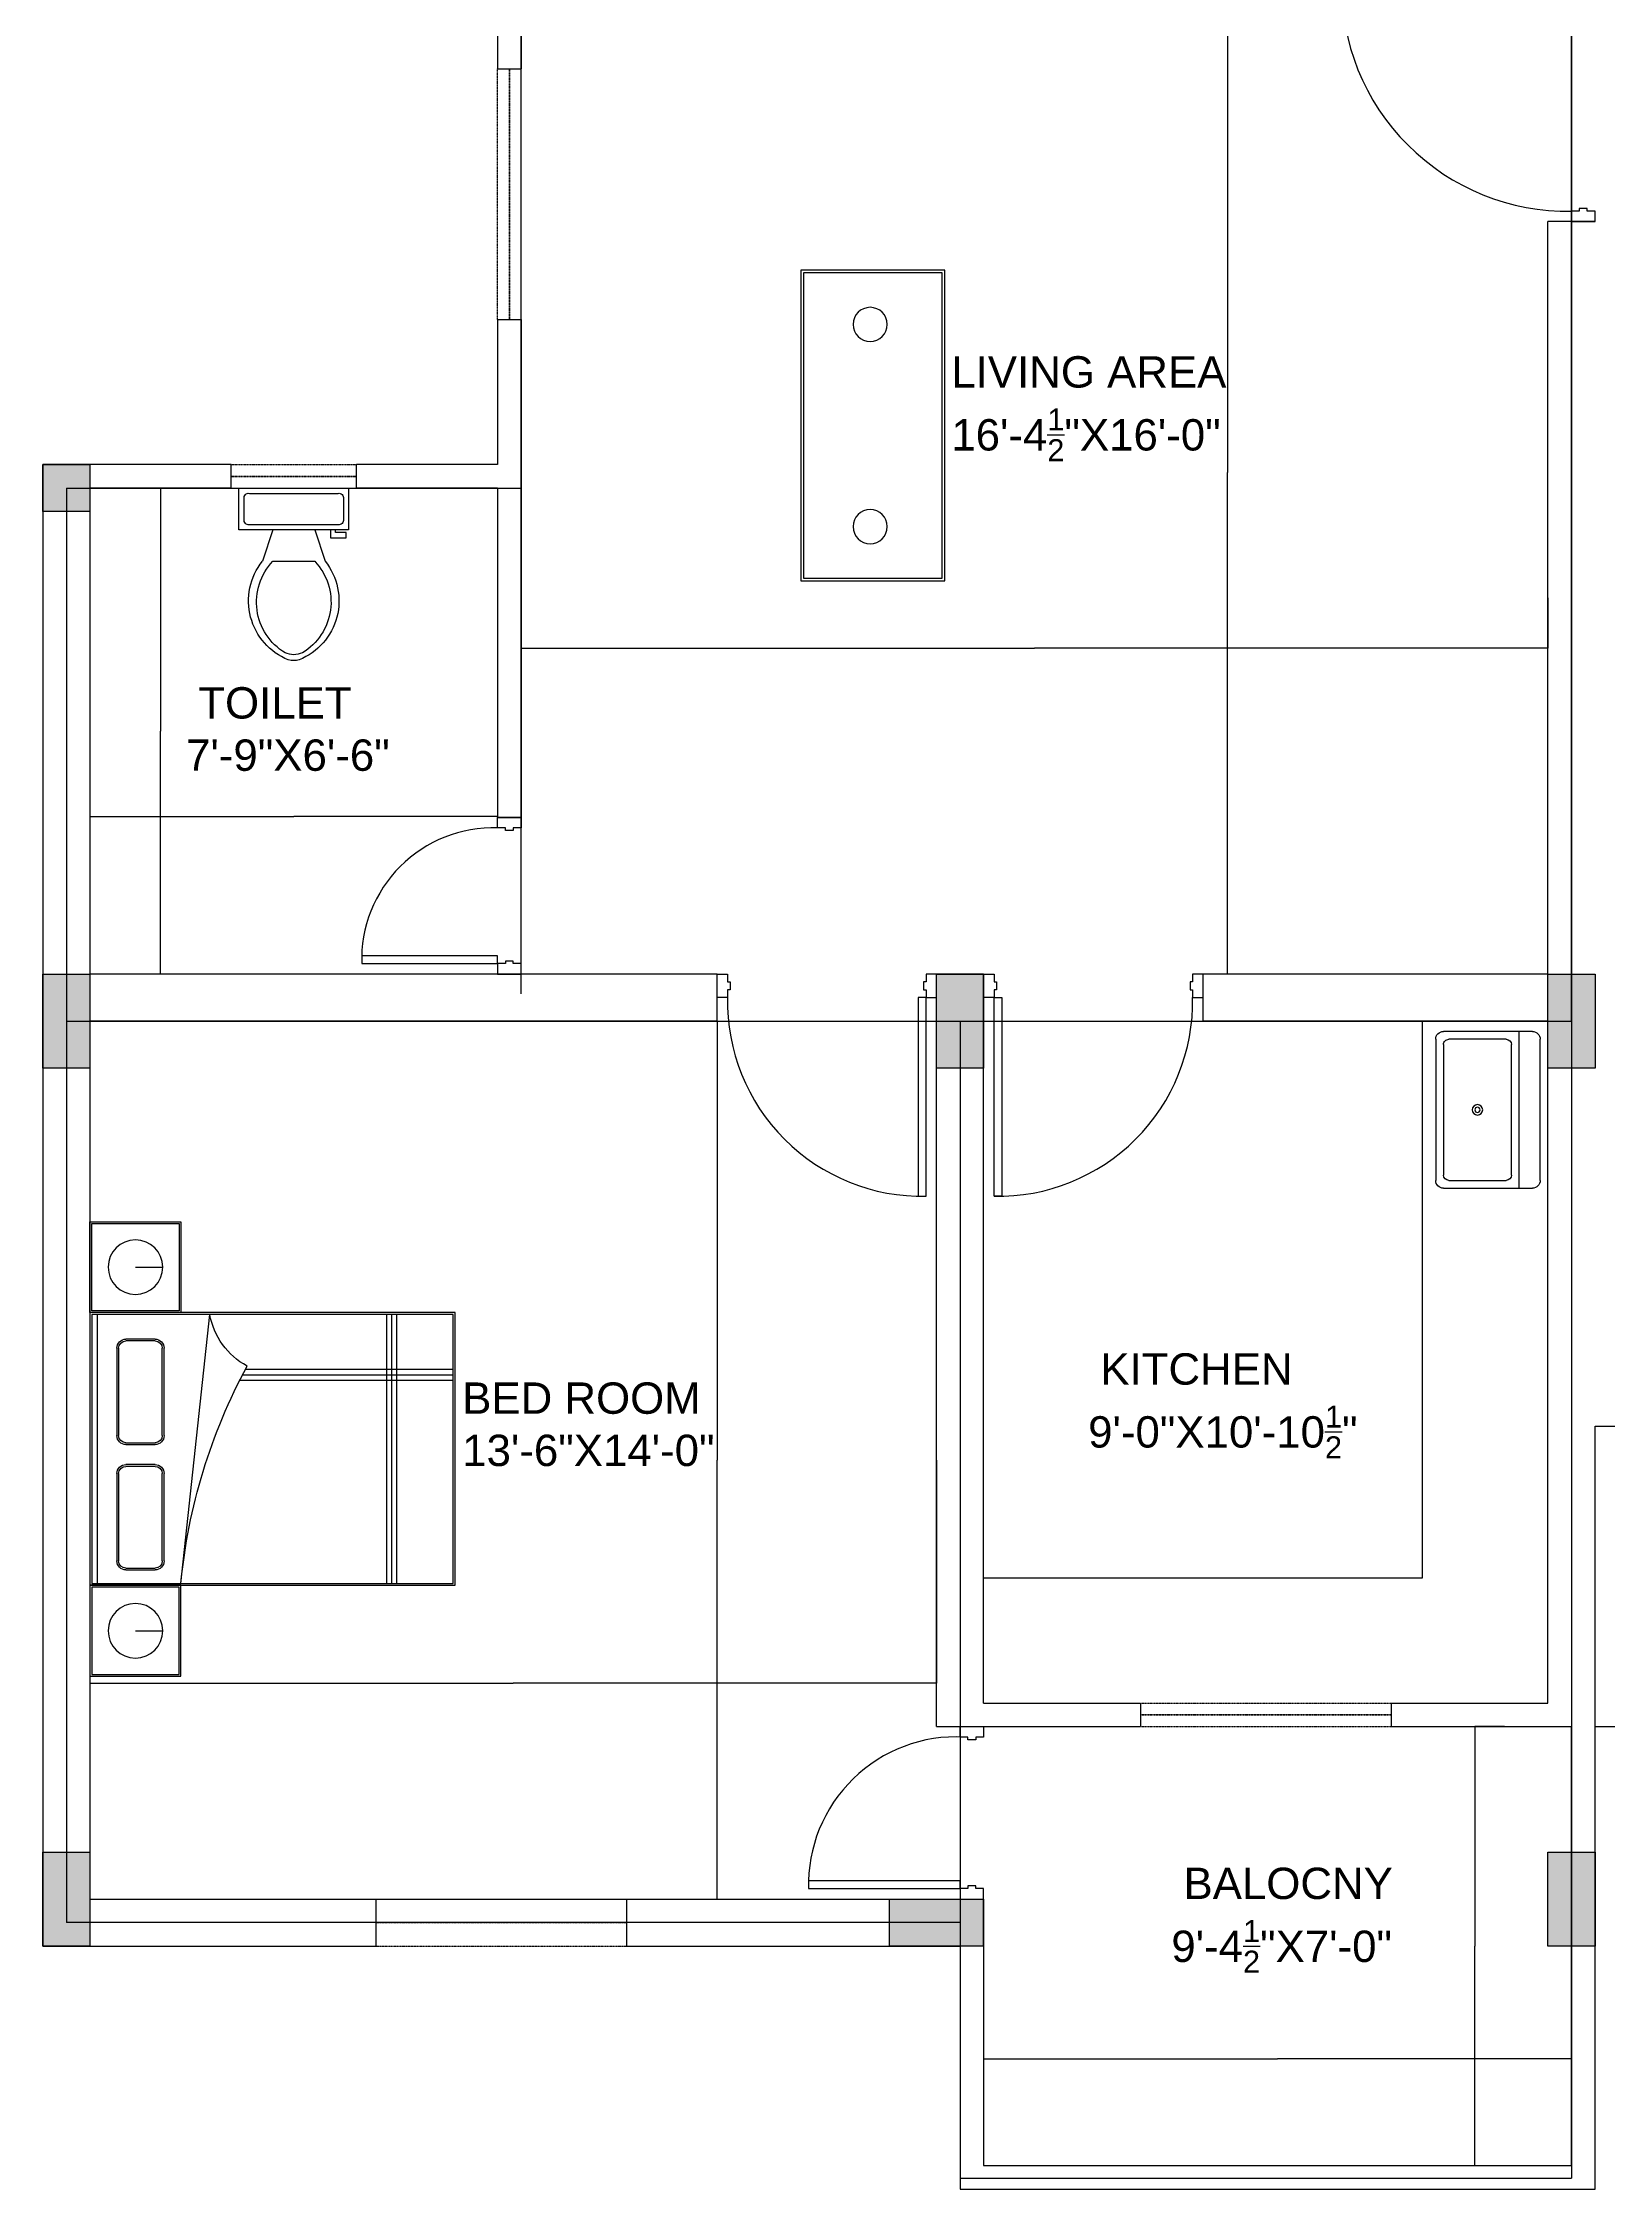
# Model space of a CAD drawing. Header units: metres. Extents: x -2370498 to 1228044, y -644254 to 236701.
# Drawn here: x 324821 to 336131, y 39865 to 55374 of the extents above; entities that cross this region are included whole.
import ezdxf

# ---------------------------------------------------------------- set-up
doc = ezdxf.new("R2010")
doc.units = ezdxf.units.M
doc.header["$MEASUREMENT"] = 0
doc.linetypes.add('HIDDEN2', pattern=[0.1875, 0.125, -0.0625])
for name, color, linetype in [('Beam', 6, 'Continuous'), ('column', 156, 'Continuous'), ('dim', 192, 'Continuous'), ('Door', 3, 'Continuous'), ('funi', 22, 'Continuous'), ('stair', 6, 'Continuous'), ('text', 1, 'Continuous'), ('TOILET SAMBLE', 181, 'Continuous'), ('window', 5, 'HIDDEN2')]:
    doc.layers.add(name, color=color, linetype=linetype)
doc.layers.add('Wall', color=7, linetype='Continuous', lineweight=30)
doc.styles.get("Standard").update_dxf_attribs({"font": 'arial.ttf'})
doc.dimstyles.get("Standard").update_dxf_attribs({"dimtxt": 0.18, "dimasz": 0.18, "dimexe": 0.18, "dimexo": 0.0625, "dimgap": 0.09, "dimtad": 0, "dimtih": 1, "dimtoh": 1, "dimdec": 1, "dimzin": 0, "dimdsep": 46, "dimlunit": 4, "dimtxsty": 'Standard', "dimcen": 0.09, "dimadec": 0, "dimazin": 0, "dimtfac": 1, "dimtdec": 1, "dimtofl": 0, "dimtmove": 0, "dimatfit": 3, "dimfxl": 1, "dimtolj": 1, "dimtzin": 0, "dimarcsym": 0})

# ---------------------------------------------------------------- blocks, each defined once
blk = doc.blocks.new('*D248')
at = {"layer": 'Defpoints', "color": 0, "transparency": 16777216}
for p in [(325160.5269924677, 45132.56148196479), (331278.0354535665, 45132.56148196479), (331278.0354535665, 43519.55970751986)]:
    blk.add_point(p, dxfattribs=at)
at = {"layer": 'dim', "color": 0, "lineweight": -2, "transparency": 16777216}
for p, q in [((325160.5269924677, 45132.49898196479), (325160.5269924677, 43519.37970751986)), ((331278.0354535665, 45132.49898196479), (331278.0354535665, 43519.37970751986)), ((325160.7069924677, 43519.55970751986), (328218.7465026897, 43519.55970751986)), ((331277.8554535665, 43519.55970751986), (328219.8159433445, 43519.55970751986))]:
    blk.add_line(p, q, dxfattribs=at)
at = {"layer": 'dim', "color": 0, "transparency": 16777216}
for points in [[(325160.7069924677, 43519.58970751986), (325160.7069924677, 43519.52970751986), (325160.5269924677, 43519.55970751986)], [(331277.8554535665, 43519.58970751986), (331277.8554535665, 43519.52970751986), (331278.0354535665, 43519.55970751986)]]:
    blk.add_solid(points, dxfattribs=at)
at = {"layer": 'dim', "color": 0, "transparency": 16777216, "insert": (328219.2812230171, 43519.55970751986), "char_height": 0.18, "attachment_point": 5}
blk.add_mtext('\\A1;509\'-9{\\H1x;\\S1/2;}"', dxfattribs=at)
blk = doc.blocks.new('*D249')
at = {"layer": 'Defpoints', "color": 0, "transparency": 16777216}
for p in [(326194.2726351997, 48304.60290623834), (329692.0147414288, 48304.60290623834), (326194.2726351997, 41960.52005769126)]:
    blk.add_point(p, dxfattribs=at)
at = {"layer": 'dim', "color": 0, "lineweight": -2, "transparency": 16777216}
for p, q in [((326194.3351351997, 48304.60290623834), (329692.1947414288, 48304.60290623834)), ((329692.0147414288, 48304.42290623834), (329692.0147414288, 45132.74338510259)), ((329692.0147414288, 41960.70005769126), (329692.0147414288, 45132.37957882701)), ((326194.3351351997, 41960.52005769126), (329692.1947414288, 41960.52005769126))]:
    blk.add_line(p, q, dxfattribs=at)
at = {"layer": 'dim', "color": 0, "transparency": 16777216}
for points in [[(329691.9847414288, 48304.42290623834), (329692.0447414288, 48304.42290623834), (329692.0147414288, 48304.60290623834)], [(329691.9847414288, 41960.70005769126), (329692.0447414288, 41960.70005769126), (329692.0147414288, 41960.52005769126)]]:
    blk.add_solid(points, dxfattribs=at)
at = {"layer": 'dim', "color": 0, "transparency": 16777216, "insert": (329692.0147414287, 45132.56148196469), "char_height": 0.18, "attachment_point": 5}
blk.add_mtext('\\A1;528\'-8"', dxfattribs=at)
blk = doc.blocks.new('*D250')
at = {"layer": 'Defpoints', "color": 0, "transparency": 16777216}
for p in [(335381.3147904365, 43206.67918865588), (335167.2871570222, 40034.63776438234), (335167.2871570198, 40034.63776438234)]:
    blk.add_point(p, dxfattribs=at)
at = {"layer": 'dim', "color": 0, "lineweight": -2, "transparency": 16777216}
for p, q in [((335381.2522904365, 43206.67918865588), (335167.1071570198, 43206.67918865588)), ((335167.2871570198, 43206.49918865588), (335167.2871570198, 41620.8403796569)), ((335167.2871570198, 40034.81776438234), (335167.2871570198, 41620.47657338132)), ((335167.2246570222, 40034.63776438234), (335167.1071570198, 40034.63776438234))]:
    blk.add_line(p, q, dxfattribs=at)
at = {"layer": 'dim', "color": 0, "transparency": 16777216}
for points in [[(335167.2571570197, 43206.49918865588), (335167.3171570198, 43206.49918865588), (335167.2871570198, 43206.67918865588)], [(335167.2571570197, 40034.81776438234), (335167.3171570198, 40034.81776438234), (335167.2871570198, 40034.63776438234)]]:
    blk.add_solid(points, dxfattribs=at)
at = {"layer": 'dim', "color": 0, "transparency": 16777216, "insert": (335167.2871570197, 41620.65847651901), "char_height": 0.18, "attachment_point": 5}
blk.add_mtext('\\A1;264\'-4"', dxfattribs=at)
blk = doc.blocks.new('*D251')
at = {"layer": 'Defpoints', "color": 0, "transparency": 16777216}
for p in [(331617.8970347388, 40949.30438917324), (335866.1667993908, 40949.30438917324), (335866.1667993908, 40807.06761359083)]:
    blk.add_point(p, dxfattribs=at)
at = {"layer": 'dim', "color": 0, "lineweight": -2, "transparency": 16777216}
for p, q in [((331617.8970347388, 40949.24188917324), (331617.8970347388, 40806.88761359083)), ((335866.1667993908, 40949.24188917324), (335866.1667993908, 40806.88761359083)), ((331618.0770347388, 40807.06761359083), (333741.4972581289, 40807.06761359083)), ((335865.9867993908, 40807.06761359083), (333742.5665760007, 40807.06761359083))]:
    blk.add_line(p, q, dxfattribs=at)
at = {"layer": 'dim', "color": 0, "transparency": 16777216}
for points in [[(331618.0770347388, 40807.09761359083), (331618.0770347388, 40807.03761359083), (331617.8970347388, 40807.06761359083)], [(335865.9867993908, 40807.09761359083), (335865.9867993908, 40807.03761359083), (335866.1667993908, 40807.06761359083)]]:
    blk.add_solid(points, dxfattribs=at)
at = {"layer": 'dim', "color": 0, "transparency": 16777216, "insert": (333742.0319170648, 40807.06761359083), "char_height": 0.18, "attachment_point": 5}
blk.add_mtext('\\A1;354\'-0{\\H1x;\\S1/2;}"', dxfattribs=at)
blk = doc.blocks.new('*D252')
at = {"layer": 'Defpoints', "color": 0, "transparency": 16777216}
for p in [(333380.2801292735, 55894.84488575), (334098.7565212572, 55894.84488575), (334098.7565212572, 48644.46448741049)]:
    blk.add_point(p, dxfattribs=at)
at = {"layer": 'dim', "color": 0, "lineweight": -2, "transparency": 16777216}
for p, q in [((334098.6940212572, 55894.84488575), (333380.1001292735, 55894.84488575)), ((333380.2801292735, 55894.66488575), (333380.2801292735, 52269.95695806729)), ((333380.2801292735, 48644.64448741049), (333380.2801292735, 52269.35241509321)), ((334098.6940212572, 48644.46448741049), (333380.1001292735, 48644.46448741049))]:
    blk.add_line(p, q, dxfattribs=at)
at = {"layer": 'dim', "color": 0, "transparency": 16777216}
for points in [[(333380.2501292735, 55894.66488575), (333380.3101292736, 55894.66488575), (333380.2801292735, 55894.84488575)], [(333380.2501292735, 48644.64448741049), (333380.3101292736, 48644.64448741049), (333380.2801292735, 48644.46448741049)]]:
    blk.add_solid(points, dxfattribs=at)
at = {"layer": 'dim', "color": 0, "transparency": 16777216, "insert": (333380.2801292735, 52269.65468658014), "char_height": 0.18, "attachment_point": 5}
blk.add_mtext('\\A1;604\'-2{\\H1x;\\S1/2;}"', dxfattribs=at)
blk = doc.blocks.new('*D253')
at = {"layer": 'Defpoints', "color": 0, "transparency": 16777216}
for p in [(328275.9248198792, 51374.16828555748), (335696.2360088046, 51363.35713678783), (335696.2360088046, 50999.16929480153)]:
    blk.add_point(p, dxfattribs=at)
at = {"layer": 'dim', "color": 0, "lineweight": -2, "transparency": 16777216}
for p, q in [((328275.9248198792, 51374.10578555748), (328275.9248198792, 50998.98929480153)), ((335696.2360088046, 51363.29463678783), (335696.2360088046, 50998.98929480153)), ((328276.1048198792, 50999.16929480153), (331985.5452028821, 50999.16929480153)), ((335696.0560088046, 50999.16929480153), (331986.6156258016, 50999.16929480153))]:
    blk.add_line(p, q, dxfattribs=at)
at = {"layer": 'dim', "color": 0, "transparency": 16777216}
for points in [[(328276.1048198792, 50999.19929480152), (328276.1048198792, 50999.13929480153), (328275.9248198792, 50999.16929480153)], [(335696.0560088046, 50999.19929480152), (335696.0560088046, 50999.13929480153), (335696.2360088046, 50999.16929480153)]]:
    blk.add_solid(points, dxfattribs=at)
at = {"layer": 'dim', "color": 0, "transparency": 16777216, "insert": (331986.0804143419, 50999.16929480153), "char_height": 0.18, "attachment_point": 5}
blk.add_mtext('\\A1;618\'-4{\\H1x;\\S1/2;}"', dxfattribs=at)
blk = doc.blocks.new('*D254')
at = {"layer": 'Defpoints', "color": 0, "transparency": 16777216}
for p in [(325160.5269924677, 50400.41599013333), (328105.9940292931, 50400.41599013333), (328105.9940292931, 49783.60353749058)]:
    blk.add_point(p, dxfattribs=at)
at = {"layer": 'dim', "color": 0, "lineweight": -2, "transparency": 16777216}
for p, q in [((325160.5269924677, 50400.35349013333), (325160.5269924677, 49783.42353749058)), ((328105.9940292931, 50400.35349013333), (328105.9940292931, 49783.42353749058)), ((325160.7069924677, 49783.60353749058), (326632.7242557644, 49783.60353749058)), ((328105.8140292931, 49783.60353749058), (326633.7967659963, 49783.60353749058))]:
    blk.add_line(p, q, dxfattribs=at)
at = {"layer": 'dim', "color": 0, "transparency": 16777216}
for points in [[(325160.7069924677, 49783.63353749058), (325160.7069924677, 49783.57353749059), (325160.5269924677, 49783.60353749058)], [(328105.8140292931, 49783.63353749058), (328105.8140292931, 49783.57353749059), (328105.9940292931, 49783.60353749058)]]:
    blk.add_solid(points, dxfattribs=at)
at = {"layer": 'dim', "color": 0, "transparency": 16777216, "insert": (326633.2605108804, 49783.60353749058), "char_height": 0.18, "attachment_point": 5}
blk.add_mtext('\\A1;245\'-5{\\H1x;\\S1/2;}"', dxfattribs=at)
blk = doc.blocks.new('*D255')
at = {"layer": 'Defpoints', "color": 0, "transparency": 16777216}
for p in [(325670.3193642235, 52156.3674928562), (325736.5131999518, 52156.3674928562), (325736.5131999518, 48644.46448741049)]:
    blk.add_point(p, dxfattribs=at)
at = {"layer": 'dim', "color": 0, "lineweight": -2, "transparency": 16777216}
for p, q in [((325736.4506999518, 52156.3674928562), (325670.1393642235, 52156.3674928562)), ((325670.3193642235, 52156.1874928562), (325670.3193642235, 50400.59789327114)), ((325670.3193642235, 48644.64448741049), (325670.3193642235, 50400.23408699556)), ((325736.4506999518, 48644.46448741049), (325670.1393642235, 48644.46448741049))]:
    blk.add_line(p, q, dxfattribs=at)
at = {"layer": 'dim', "color": 0, "transparency": 16777216}
for points in [[(325670.2893642234, 52156.1874928562), (325670.3493642235, 52156.1874928562), (325670.3193642235, 52156.3674928562)], [(325670.2893642234, 48644.64448741049), (325670.3493642235, 48644.64448741049), (325670.3193642235, 48644.46448741049)]]:
    blk.add_solid(points, dxfattribs=at)
at = {"layer": 'dim', "color": 0, "transparency": 16777216, "insert": (325670.3193642234, 50400.41599013324), "char_height": 0.18, "attachment_point": 5}
blk.add_mtext('\\A1;292\'-8"', dxfattribs=at)
blk = doc.blocks.new('A$C0EA4476A')
at = {"linetype": 'ByBlock', "lineweight": -2}
for p, q in [((-1.569933374412358e-07, 2.007999913374078), (-1.569933374412358e-07, 1.507999913374078)), ((0.4999998430066626, 2.007999913374078), (-1.569933374412358e-07, 2.007999913374078)), ((0.4999998430066626, 2.007999913374078), (1.999999843006663, 2.007999913374078)), ((0.4999998430066626, -8.662027539685369e-08), (0.4999998430066626, 2.007999913374078)), ((0.4999998430066626, 1.507999913374078), (0.4999998430066626, 2.007999913374078)), ((1.999999843006663, 2.007999913374078), (1.999999843006663, -8.662027539685369e-08)), ((1.999999843006663, 2.007999913374078), (2.499999843006663, 2.007999913374078)), ((1.999999843006663, 1.507999913374078), (1.999999843006663, 2.007999913374078)), ((2.499999843006663, 2.007999913374078), (2.499999843006663, 1.507999913374078)), ((0.009999843008699827, 1.997999913379317), (0.009999843008699827, 1.517999913376116)), ((0.4899998430046253, 1.997999913379317), (0.009999843008699827, 1.997999913379317)), ((0.4899998430046253, 1.517999913376116), (0.4899998430046253, 1.997999913379317)), ((0.5099998430086998, 1.997999913379317), (1.989999843004625, 1.997999913379317)), ((0.5099998430086998, 0.009999913374485914), (0.5099998430086998, 1.997999913379317)), ((0.5099998430086998, 1.968018404775648), (1.989999843004625, 1.968018404775648)), ((1.989999843004625, 1.997999913379317), (1.989999843004625, 0.009999913374485914)), ((2.0099998430087, 1.997999913379317), (2.489999843004625, 1.997999913379317)), ((2.0099998430087, 1.517999913376116), (2.0099998430087, 1.997999913379317)), ((2.489999843004625, 1.997999913379317), (2.489999843004625, 1.517999913376116)), ((0.6460030532980454, 1.650288242322858), (0.6460030532980454, 1.810288242326351)), ((0.6560030532928067, 1.650288242322858), (0.6560030532928067, 1.810288242326351)), ((0.6960030532936798, 1.860288242329261), (1.176003053296881, 1.860288242329261)), ((0.6960030532936798, 1.850288242327224), (1.176003053296881, 1.850288242327224)), ((1.216003053297754, 1.810288242326351), (1.216003053297754, 1.650288242322858)), ((1.226003053292516, 1.810288242326351), (1.226003053292516, 1.650288242322858)), ((1.335538323932269, 1.650288242322858), (1.335538323932269, 1.810288242326351)), ((1.34553832392703, 1.650288242322858), (1.34553832392703, 1.810288242326351)), ((1.385538323927904, 1.860288242329261), (1.865538323931105, 1.860288242329261)), ((1.385538323927904, 1.850288242327224), (1.865538323931105, 1.850288242327224)), ((1.905538323931978, 1.810288242326351), (1.905538323931978, 1.650288242322858)), ((1.915538323926739, 1.810288242326351), (1.915538323926739, 1.650288242322858)), ((0.2499998430066626, 1.757999913374078), (0.2499998430066626, 1.607999913372623)), ((2.249999843006663, 1.757999913374078), (2.249999843006663, 1.607999913372623)), ((1.176003053296881, 1.610288242329261), (0.6960030532936798, 1.610288242329261)), ((1.176003053296881, 1.600288242327224), (0.6960030532936798, 1.600288242327224)), ((1.865538323931105, 1.610288242329261), (1.385538323927904, 1.610288242329261)), ((1.865538323931105, 1.600288242327224), (1.385538323927904, 1.600288242327224)), ((-1.569933374412358e-07, 1.507999913374078), (0.4999998430066626, 1.507999913374078)), ((0.009999843008699827, 1.517999913376116), (0.4899998430046253, 1.517999913376116)), ((1.989999843004625, 1.507999913374078), (0.5099998430086998, 1.348816104495199)), ((2.499999843006663, 1.507999913374078), (1.999999843006663, 1.507999913374078)), ((2.489999843004625, 1.517999913376116), (2.0099998430087, 1.517999913376116)), ((0.8715071125916438, 1.18447658529476), (0.8715071125916438, 0.009999913374485914)), ((0.8115071125939721, 1.153418864065316), (0.8115071125939721, 0.009999913374485914)), ((0.841507112592808, 1.16915115431766), (0.841507112592808, 0.009999913374485914)), ((0.5099998430086998, 0.3774772984761512), (1.989999843004625, 0.3774772984761512)), ((0.5099998430086998, 0.3495376880673575), (1.989999843004625, 0.3495376880673575)), ((0.5099998430086998, 0.3215980776585639), (1.989999843004625, 0.3215980776585639)), ((1.989999843004625, 0.009999913374485914), (0.5099998430086998, 0.009999913374485914)), ((1.999999843006663, -8.662027539685369e-08), (0.4999998430066626, -8.662027539685369e-08))]:
    blk.add_line(p, q, dxfattribs=at)
for centre in [(0.2499998430066626, 1.757999913374078), (2.249999843006663, 1.757999913374078)]:
    blk.add_circle(centre, 0.15, dxfattribs=at)
for centre, radius, start, end in [((0.6960030532936798, 1.810288242326351), 0.05, 90, 180), ((0.6960030532936798, 1.810288242326351), 0.04, 90, 180), ((1.176003053296881, 1.810288242326351), 0.05, 0, 90), ((1.176003053296881, 1.810288242326351), 0.04, 0, 90), ((1.385538323927904, 1.810288242326351), 0.05, 90, 180), ((1.385538323927904, 1.810288242326351), 0.04, 90, 180), ((1.865538323931105, 1.810288242326351), 0.05, 0, 90), ((1.865538323931105, 1.810288242326351), 0.04, 0, 90), ((0.6960030532936798, 1.650288242322858), 0.05, 180, 270), ((0.6960030532936798, 1.650288242322858), 0.04, 180, 270), ((1.176003053296881, 1.650288242322858), 0.04, 270, 0), ((1.176003053296881, 1.650288242322858), 0.05, 270, 0), ((1.385538323927904, 1.650288242322858), 0.05, 180, 270), ((1.385538323927904, 1.650288242322858), 0.04, 180, 270), ((1.865538323931105, 1.650288242322858), 0.05, 270, 0), ((1.865538323931105, 1.650288242322858), 0.04, 270, 0), ((2.293282374317641, -1.635717661687522), 3.158312917610382, 95.51041844519085, 118.3399110683232), ((0.4397010651300661, 0.9519281108005089), 0.4030657486158824, 28.46881856280967, 79.95566290813281)]:
    blk.add_arc(centre, radius, start, end, dxfattribs=at)
blk = doc.blocks.new('TABEL')
at = {"layer": 'funi'}
for points in [[(344.9697734733977, -136.6354657468573), (372.5102604115586, -136.6354657468573), (372.5102604115586, -196.1067197865883), (344.9697734733977, -196.1067197865883)], [(345.4697734733977, -137.1354657468573), (372.0102604115586, -137.1354657468573), (372.0102604115586, -195.6067197865883), (345.4697734733977, -195.6067197865883)]]:
    blk.add_lwpolyline(points, close=True, dxfattribs=at)
at = {"layer": 'funi', "color": 7}
for centre in [(358.2102462822295, -147.0236590330051), (358.2102462822295, -185.7185265004406)]:
    blk.add_circle(centre, 3.2712288282803, dxfattribs=at)
blk = doc.blocks.new('Sink-single - 30 in top')
blk.add_line((-15, -3.999996000000001), (15, -3.999996000000001))
for points in [[(-13.5, 0), (13.5, 0)], [(-15, -18.499996), (-15, -1.500000000000002)], [(15, -1.500000000000002), (15, -18.499996)], [(-13.5, -17.499996), (-13.5, -6.499996000000001)], [(-12.5, -5.499996000000001), (12.5, -5.499996000000001)], [(13.5, -6.499996000000001), (13.5, -17.499996)], [(13.5, -19.999996), (-13.5, -19.999996)], [(12.5, -18.499996), (-12.5, -18.499996)]]:
    blk.add_lwpolyline(points)
for radius in [1, 0.5]:
    blk.add_circle((0, -11.999996), radius)
for centre, radius, start, end in [((-13.5, -1.500000000000002), 1.5, 90, 180), ((13.5, -1.500000000000002), 1.5, 0, 90), ((-12.5, -6.499996000000001), 1, 90, 180), ((12.5, -6.499996000000001), 1, 0, 90), ((-13.5, -18.499996), 1.5, 180, 270), ((-12.5, -17.499996), 1, 180, 270), ((12.5, -17.499996), 1, 270, 0), ((13.5, -18.499996), 1.5, 270, 0)]:
    blk.add_arc(centre, radius, start, end)
blk = doc.blocks.new('Toilet - top')
for p, q in [((9.5, -6), (9.5, -2)), ((-8, -8.5), (-8, -8)), ((-7, -8), (-7, -9.5)), ((-4, -8), (-6, -14)), ((4, -8), (6, -14)), ((-10, -8.5), (-8, -8.5)), ((-10, -9.5), (-10, -8.5)), ((-7, -9.5), (-10, -9.5)), ((4, -14), (-4, -14))]:
    blk.add_line(p, q)
blk.add_lwpolyline([(10.5, -8), (10.5, 0), (-10.5, 0), (-10.5, -8)], close=True)
for points in [[(-9.5, -2), (-9.5, -6)], [(8.5, -1), (-8.5, -1)], [(-8.5, -7), (8.5, -7)]]:
    blk.add_lwpolyline(points)
for centre, radius, start, end in [((-8.625, -1.875), 0.8838834999999999, 81.8699, 188.1301), ((8.625, -1.875), 0.8838834999999999, 351.8699, 98.13009999999998), ((-8.625, -6.125), 0.8838834999999999, 171.869898, 278.1301), ((8.625, -6.125), 0.8838834999999999, 261.8699, 8.130099999999993), ((3.519562435188957, -21.58049502388982), 12.16902005083647, 141.4691096810948, 247.9714346835576), ((4.199957580658808, -21.81740929088453), 11.3291791325804, 136.3677254423718, 238.946823937405), ((-3.519499936778317, -21.58047137067522), 12.16903423757823, 292.0284332733153, 38.53070636800452), ((-4.199890672038477, -21.81738596564129), 11.32918622148567, 301.0530065773863, 43.63209216694732), ((2.096609817270334e-05, -27.87646475467881), 4, 245.7318247449371, 294.2681740488959), ((2.094152141829397e-05, -28.99996806116074), 4, 254.8605283244436, 285.1394707718433)]:
    blk.add_arc(centre, radius, start, end)
blk = doc.blocks.new('*D292')
at = {"layer": 'Defpoints', "color": 0, "transparency": 16777216}
for p in [(335866.1667993909, 63485.08686526168), (335866.1667993898, 48304.60290623943), (335866.166799387, 48304.60290623943)]:
    blk.add_point(p, dxfattribs=at)
at = {"layer": 'Door', "color": 0, "lineweight": -2, "transparency": 16777216}
for p, q in [((335866.1042993909, 63485.08686526168), (335865.986799387, 63485.08686526168)), ((335866.166799387, 63484.90686526168), (335866.166799387, 55895.1471572376)), ((335866.166799387, 48304.78290623943), (335866.166799387, 55894.54261426352)), ((335866.1042993898, 48304.60290623943), (335865.986799387, 48304.60290623943))]:
    blk.add_line(p, q, dxfattribs=at)
at = {"layer": 'Door', "color": 0, "transparency": 16777216}
for points in [[(335866.136799387, 63484.90686526168), (335866.196799387, 63484.90686526168), (335866.166799387, 63485.08686526168)], [(335866.136799387, 48304.78290623943), (335866.196799387, 48304.78290623943), (335866.166799387, 48304.60290623943)]]:
    blk.add_solid(points, dxfattribs=at)
at = {"layer": 'Door', "color": 0, "transparency": 16777216, "insert": (335866.166799387, 55894.84488575045), "char_height": 0.18, "attachment_point": 5}
blk.add_mtext('\\A1;1265\'-0{\\H1x;\\S1/2;}"', dxfattribs=at)

msp = doc.modelspace()

# ---------------------------------------------------------------- hatches: boundary and pattern name
at = {"layer": 'column'}
h = msp.add_hatch(color=256, dxfattribs=at)
h.dxf.hatch_style = 1
h.paths.add_polyline_path([(325160.5269924677, 52326.29828344225), (324820.6654112954, 52326.29828344225), (324820.6654112954, 51986.43670227009), (325160.5269924677, 51986.43670227009)])
h = msp.add_hatch(color=256, dxfattribs=at)
h.dxf.hatch_style = 1
h.paths.add_polyline_path([(325160.5269924677, 48644.46448741048), (324820.6654112954, 48644.46448741048), (324820.6654112954, 47964.74132506613), (325160.5269924677, 47964.74132506613)])
h = msp.add_hatch(color=256, dxfattribs=at)
h.dxf.hatch_style = 1
h.paths.add_polyline_path([(331617.8970347388, 48644.46448741048), (331278.0354535665, 48644.46448741048), (331278.0354535665, 47964.74132506613), (331617.8970347388, 47964.74132506613)])
h = msp.add_hatch(color=256, dxfattribs=at)
h.dxf.hatch_style = 1
h.paths.add_polyline_path([(336036.0975899767, 48644.46448741048), (335696.2360088046, 48644.46448741048), (335696.2360088046, 47964.74132506613), (336036.0975899767, 47964.74132506613)])
h = msp.add_hatch(color=256, dxfattribs=at)
h.dxf.hatch_style = 1
h.paths.add_polyline_path([(325160.5269924677, 42300.38163886341), (324820.6654112954, 42300.38163886341), (324820.6654112954, 41620.65847651909), (325160.5269924677, 41620.65847651909)])
h = msp.add_hatch(color=256, dxfattribs=at)
h.dxf.hatch_style = 1
h.paths.add_polyline_path([(336036.0975899767, 42300.38163886341), (335696.2360088046, 42300.38163886341), (335696.2360088046, 41620.65847651909), (336036.0975899767, 41620.65847651909)])
h = msp.add_hatch(color=256, dxfattribs=at)
h.dxf.hatch_style = 1
h.paths.add_polyline_path([(330938.1738723945, 41960.52005769125), (330938.1738723945, 41620.65847651909), (331617.8970347388, 41620.65847651909), (331617.8970347388, 41960.52005769125)])

# ---------------------------------------------------------------- linework, layer by layer
msp.add_line((336036.0975899767, 45378.07784187037), (339661.2877891466, 45378.07784187037))
at = {"layer": 'Beam'}
for p, q in [((328275.9248198798, 48501.15761933289), (328275.9248198798, 63824.94844643382)), ((335866.1667993908, 55819.32008993395), (335866.1667993896, 47964.74132506613)), ((324990.5962018815, 52156.36749285617), (324990.5962018815, 48304.60290623832)), ((324990.5962018815, 52156.36749285617), (328275.9248198798, 52156.36749285617)), ((324990.5962018815, 48304.60290623832), (324990.5962018815, 41790.58926710361)), ((324990.5962018812, 48304.60290623883), (335866.1667993896, 48304.60290623737)), ((331447.9662441526, 48304.60290623832), (331447.9662441526, 39943.40220783272)), ((335866.1667993896, 48304.60290623942), (335866.1667993914, 39943.40220783272)), ((331447.9662441526, 41790.58926710361), (324990.5962018815, 41790.58926710361)), ((331447.9662441526, 39943.40220783272), (335866.1667993914, 39943.40220783272))]:
    msp.add_line(p, q, dxfattribs=at)
at = {"layer": 'column'}
for points in [[(324820.6654112954, 52326.29828344225), (325160.5269924677, 52326.29828344225), (325160.5269924677, 51986.43670227009), (324820.6654112954, 51986.43670227009)], [(324820.6654112954, 48644.46448741048), (325160.5269924677, 48644.46448741048), (325160.5269924677, 47964.74132506613), (324820.6654112954, 47964.74132506613)], [(331278.0354535665, 48644.46448741048), (331617.8970347388, 48644.46448741048), (331617.8970347388, 47964.74132506613), (331278.0354535665, 47964.74132506613)], [(335696.2360088046, 48644.46448741048), (336036.0975899767, 48644.46448741048), (336036.0975899767, 47964.74132506613), (335696.2360088046, 47964.74132506613)], [(324820.6654112954, 42300.38163886341), (325160.5269924677, 42300.38163886341), (325160.5269924677, 41620.65847651909), (324820.6654112954, 41620.65847651909)], [(335696.2360088046, 42300.38163886341), (336036.0975899767, 42300.38163886341), (336036.0975899767, 41620.65847651909), (335696.2360088046, 41620.65847651909)], [(330938.1738723945, 41620.65847651909), (330938.1738723945, 41960.52005769125), (331617.8970347388, 41960.52005769125), (331617.8970347388, 41620.65847651909)]]:
    msp.add_lwpolyline(points, close=True, dxfattribs=at)
at = {"layer": 'Door'}
for points in [[(335866.1667993908, 54082.2497861651), (336036.0975899767, 54082.2497861651), (336036.0975899767, 54157.77458198112), (335979.4539931148, 54157.77458198112), (335979.4539931148, 54176.65578093515), (335922.8103962528, 54176.65578093515), (335922.8103962528, 54157.77458198112), (335866.1667993908, 54157.77458198112), (335866.1667993908, 54082.2497861651)], [(328105.9940292931, 49777.33642465104), (328275.9248198792, 49777.33642465104), (328275.9248198792, 49701.81162883498), (328219.2812230169, 49701.81162883498), (328219.2812230169, 49682.93042988099), (328162.637626155, 49682.93042988099), (328162.637626155, 49701.81162883498), (328105.9940292931, 49701.81162883498), (328105.9940292931, 49777.33642465104)], [(328105.9940292931, 48644.46448741048), (328275.9248198792, 48644.46448741048), (328275.9248198792, 48719.9892832265), (328219.2812230169, 48719.9892832265), (328219.2812230169, 48738.87048218054), (328162.637626155, 48738.87048218054), (328162.637626155, 48719.9892832265), (328105.9940292931, 48719.9892832265), (328105.9940292931, 48644.46448741048)], [(329692.0147414298, 48474.5336968244), (329692.0147414298, 48644.46448741048), (329767.5395372459, 48644.46448741048), (329767.5395372459, 48587.82089054845), (329786.4207361998, 48587.82089054845), (329786.4207361998, 48531.17729368643), (329767.5395372459, 48531.17729368643), (329767.5395372459, 48474.5336968244), (329692.0147414298, 48474.5336968244)], [(331278.0354535665, 48474.5336968244), (331278.0354535665, 48644.46448741048), (331202.5106577504, 48644.46448741048), (331202.5106577504, 48587.82089054845), (331183.6294587965, 48587.82089054845), (331183.6294587965, 48531.17729368643), (331202.5106577504, 48531.17729368643), (331202.5106577504, 48474.5336968244), (331278.0354535665, 48474.5336968244)], [(331617.8970347388, 48474.5336968244), (331617.8970347388, 48644.46448741048), (331693.4218305546, 48644.46448741048), (331693.4218305546, 48587.82089054845), (331712.3030295088, 48587.82089054845), (331712.3030295088, 48531.17729368643), (331693.4218305546, 48531.17729368643), (331693.4218305546, 48474.5336968244), (331617.8970347388, 48474.5336968244)], [(333203.9177468756, 48474.5336968244), (333203.9177468756, 48644.46448741048), (333128.3929510594, 48644.46448741048), (333128.3929510594, 48587.82089054845), (333109.5117521056, 48587.82089054845), (333109.5117521056, 48531.17729368643), (333128.3929510594, 48531.17729368643), (333128.3929510594, 48474.5336968244), (333203.9177468756, 48474.5336968244)], [(331447.9662441526, 43206.67918865586), (331617.8970347388, 43206.67918865586), (331617.8970347388, 43131.1543928398), (331561.2534378766, 43131.1543928398), (331561.2534378766, 43112.27319388581), (331504.6098410146, 43112.27319388581), (331504.6098410146, 43131.1543928398), (331447.9662441526, 43131.1543928398), (331447.9662441526, 43206.67918865586)], [(331447.9662441526, 41960.52005769125), (331617.8970347388, 41960.52005769125), (331617.8970347388, 42036.04485350727), (331561.2534378766, 42036.04485350727), (331561.2534378766, 42054.92605246131), (331504.6098410146, 42054.92605246131), (331504.6098410146, 42036.04485350727), (331447.9662441526, 42036.04485350727), (331447.9662441526, 41960.52005769125)]]:
    msp.add_lwpolyline(points, dxfattribs=at)
for points in [[(328105.9940292931, 48719.9892832265), (328105.9940292931, 48776.63288008852), (327124.1716836845, 48776.63288008852), (327124.1716836845, 48719.9892832265)], [(331202.5106577504, 47039.56257631972), (331202.5106577504, 48474.5336968244), (331145.8670608884, 48474.5336968244), (331145.8670608884, 47039.56257631972)], [(331693.4218305546, 47039.56257631972), (331693.4218305546, 48474.5336968244), (331750.0654274169, 48474.5336968244), (331750.0654274169, 47039.56257631972)], [(331447.9662441526, 42036.04485350727), (331447.9662441526, 42092.6884503693), (330352.8567048202, 42092.6884503693), (330352.8567048202, 42036.04485350727)]]:
    msp.add_lwpolyline(points, close=True, dxfattribs=at)
for centre, radius, start, end in [((335837.8450009597, 55790.99829150294), 1633.469255789795, 179.0065311440716, 270.993468855526), ((328077.6722308619, 48748.31108165751), 953.9210752122399, 88.29864539355168, 181.7013546051982), ((331174.1888593195, 48446.21189839339), 1406.934411959821, 178.8465495486289, 271.1534504500955), ((331721.7436289858, 48446.21189839339), 1406.934411959821, 268.8465495499045, 1.153450451371111), ((331420.7154380993, 42064.36665193828), 1068.23424327576, 87.0179633488599, 181.5192451438759)]:
    msp.add_arc(centre, radius, start, end, dxfattribs=at)
at = {"layer": 'stair'}
for p, q in [((334789.9384590122, 44282.90752903436), (334789.9384590122, 48304.60290623832)), ((331617.8970347388, 44282.90752903436), (334789.9384590122, 44282.90752903436)), ((336036.0975899767, 43206.67918865586), (339661.2877891466, 43206.67918865586))]:
    msp.add_line(p, q, dxfattribs=at)
at = {"layer": 'Wall'}
for p, q in [((328105.9940292931, 56234.70646692213), (328105.9940292931, 55186.79992497464)), ((328275.9248198792, 55894.84488574998), (328275.9248198792, 55186.79992497464)), ((328105.9940292931, 55186.79992497464), (328275.9248198792, 55186.79992497464)), ((336036.0975899767, 54082.2497861651), (335696.2360088046, 54082.2497861651)), ((335696.2360088046, 48644.46448741048), (335696.2360088046, 54082.2497861651)), ((328105.9940292931, 53374.20482538977), (328105.9940292931, 52326.29828344225)), ((328105.9940292931, 53374.20482538977), (328275.9248198792, 53374.20482538977)), ((328275.9248198792, 53374.20482538977), (328275.9248198792, 49777.33642465104)), ((326180.111735984, 52326.29828344225), (324820.6654112954, 52326.29828344225)), ((324820.6654112954, 52326.29828344225), (324820.6654112954, 41620.65847651909)), ((326180.111735984, 52156.36749285617), (326180.111735984, 52326.29828344225)), ((328105.9940292931, 52326.29828344225), (327086.4092857764, 52326.29828344225)), ((327086.4092857764, 52156.36749285617), (327086.4092857764, 52326.29828344225)), ((326180.111735984, 52156.36749285617), (325160.5269924677, 52156.36749285617)), ((325160.5269924677, 52156.36749285617), (325160.5269924677, 48644.46448741048)), ((328105.9940292931, 52156.36749285617), (327086.4092857764, 52156.36749285617)), ((328105.9940292931, 52156.36749285617), (328105.9940292931, 49777.33642465104)), ((328275.9248198792, 49777.33642465104), (328105.9940292931, 49777.33642465104)), ((328275.9248198792, 48644.46448741048), (325160.5269924677, 48644.46448741048)), ((328275.9248198792, 48644.46448741048), (328105.9940292931, 48644.46448741048)), ((329692.0147414298, 48644.46448741048), (328275.9248198792, 48644.46448741048)), ((329692.0147414298, 48304.60290623832), (329692.0147414298, 48644.46448741048)), ((331278.0354535665, 43206.67918865586), (331278.0354535665, 48644.46448741048)), ((331617.8970347388, 48644.46448741048), (331278.0354535665, 48644.46448741048)), ((331617.8970347388, 43376.60997924194), (331617.8970347388, 48644.46448741048)), ((333203.9177468756, 48304.60290623832), (333203.9177468756, 48644.46448741048)), ((335696.2360088046, 48644.46448741048), (333203.9177468756, 48644.46448741048)), ((329692.0147414298, 48304.60290623832), (325160.5269924677, 48304.60290623832)), ((325160.5269924677, 48304.60290623832), (325160.5269924677, 41960.52005769125)), ((335696.2360088046, 48304.60290623832), (333203.9177468756, 48304.60290623832)), ((335696.2360088046, 43376.60997924194), (335696.2360088046, 48304.60290623832)), ((336036.0975899767, 39864.70697379624), (336036.0975899767, 45378.07784187037)), ((331617.8970347388, 43376.60997924194), (332750.7689719793, 43376.60997924194)), ((332750.7689719793, 43376.60997924194), (332750.7689719793, 43206.67918865586)), ((334563.3640715642, 43376.60997924194), (335696.2360088046, 43376.60997924194)), ((334563.3640715642, 43376.60997924194), (334563.3640715642, 43206.67918865586)), ((331278.0354535665, 43206.67918865586), (331617.8970347388, 43206.67918865586)), ((331617.8970347388, 43206.67918865586), (332750.7689719793, 43206.67918865586)), ((334563.3640715642, 43206.67918865586), (335866.1667993908, 43206.67918865586)), ((335866.1667993908, 40034.63776438232), (335866.1667993908, 43206.67918865586)), ((325160.5269924677, 41960.52005769125), (327228.0182779314, 41960.52005769125)), ((327228.0182779314, 41620.65847651909), (327228.0182779314, 41960.52005769125)), ((329040.6133775166, 41960.52005769125), (331617.8970347388, 41960.52005769125)), ((329040.6133775166, 41620.65847651909), (329040.6133775166, 41960.52005769125)), ((331617.8970347388, 41620.65847651909), (331617.8970347388, 41960.52005769125)), ((324820.6654112954, 41620.65847651909), (327228.0182779314, 41620.65847651909)), ((329040.6133775166, 41620.65847651909), (331447.9662441526, 41620.65847651909)), ((331447.9662441526, 41620.65847651909), (331447.9662441526, 39864.70697379624)), ((331617.8970347388, 41620.65847651909), (331617.8970347388, 40034.63776438232)), ((331617.8970347388, 40034.63776438232), (335866.1667993908, 40034.63776438232)), ((331447.9662441526, 39864.70697379624), (336036.0975899767, 39864.70697379624))]:
    msp.add_line(p, q, dxfattribs=at)
at = {"layer": 'window'}
for p, q in [((328105.9940292931, 53374.20482538977), (328105.9940292931, 55186.79992497464)), ((328275.9248198792, 53374.20482538977), (328275.9248198792, 55186.79992497464)), ((326180.111735984, 52326.29828344225), (327086.4092857764, 52326.29828344225)), ((326180.111735984, 52156.36749285617), (327086.4092857764, 52156.36749285617)), ((332750.7689719793, 43376.60997924194), (334563.3640715642, 43376.60997924194)), ((332750.7689719793, 43206.67918865586), (334563.3640715642, 43206.67918865586)), ((327228.0182779314, 41960.52005769125), (329040.6133775166, 41960.52005769125)), ((327228.0182779314, 41620.65847651909), (329040.6133775166, 41620.65847651909))]:
    msp.add_line(p, q, dxfattribs=at)
at = {"layer": 'window', "lineweight": 40}
for p, q in [((328190.9594245862, 55186.79992497464), (328190.9594245862, 53374.20482538977)), ((326180.111735984, 52241.33288814921), (327086.4092857764, 52241.33288814921)), ((332750.7689719793, 43291.6445839489), (334563.3640715642, 43291.6445839489)), ((327228.0182779314, 41790.58926710517), (329040.6133775166, 41790.58926710517))]:
    msp.add_line(p, q, dxfattribs=at)

# ---------------------------------------------------------------- block references
at = {"layer": 'funi'}
for name, p, xscale, yscale, zscale, rotation in [('TABEL', (317271.4252524081, 46326.16057339193), -37.76239790801824, 37.76239790801824, 37.76239790801824, 180), ('A$C0EA4476A', (327798.8573420335, 46855.3853460789), -1313.909593319024, 1313.909593319024, 1313.909593319024, 90)]:
    msp.add_blockref(name, p, dxfattribs=dict(at, xscale=xscale, yscale=yscale, zscale=zscale, rotation=rotation))
at = {"layer": 'TOILET SAMBLE', "xscale": -37.76239790801824, "yscale": 37.76239790801824, "zscale": 37.76239790801824}
msp.add_blockref('Toilet - top', (326633.2605108802, 52156.36749285617), dxfattribs=at)
at = {"layer": 'TOILET SAMBLE', "xscale": -37.76239790801824, "yscale": 37.76239790801824, "zscale": 37.76239790801824, "rotation": 270}
msp.add_blockref('Sink-single - 30 in top', (335639.9659223616, 47663.63634372465), dxfattribs=at)

# ---------------------------------------------------------------- texts
at = {"layer": 'text', "char_height": 226.5743874481095, "attachment_point": 7}
for s, insert in [('\\A1;LIVING AREA\\P16\'-4{\\H0.7x;\\S1/2;}"X16\'-0"', (331384.6875241253, 52351.12014381561)), (' TOILET  \\P7\'-9"X6\'-6"', (325855.3500947738, 50110.30292757555)), ('\\A1; KITCHEN \\P9\'-0"X10\'-10{\\H0.7x;\\S1/2;}"', (332373.6888065208, 45145.93649200369)), ('BED ROOM \\P13\'-6"X14\'-0"', (327850.4443270803, 45086.29035880513)), ('\\A1; BALOCNY\\P9\'-4{\\H0.7x;\\S1/2;}"X7\'-0" ', (332974.6621284377, 41428.8188664002))]:
    msp.add_mtext_dynamic_manual_height_columns(s, width=4249.676339665977, gutter_width=37.76239790801824, heights=[0], dxfattribs=dict(at, insert=insert))

# ---------------------------------------------------------------- dimensions: what is measured, and where the dimension line sits
at = {"layer": 'dim'}
for base, p1, p2, picture, middle in [((333380.2801292735, 55894.84488575), (334098.7565212571, 48644.46448741048), (334098.7565212571, 55894.84488574998), '*D252', (333380.2801292735, 52269.65468658014)), ((325670.3193642235, 52156.3674928562), (325736.5131999517, 48644.46448741048), (325736.5131999517, 52156.36749285617), '*D255', (325670.3193642234, 50400.41599013324)), ((329692.0147414288, 48304.60290623834), (326194.2726351996, 41960.52005769125), (326194.2726351996, 48304.60290623832), '*D249', (329692.0147414287, 45132.56148196469)), ((335167.2871570198, 40034.63776438234), (335381.3147904364, 43206.67918865586), (335167.2871570221, 40034.63776438232), '*D250', (335167.2871570197, 41620.65847651901))]:
    dim = msp.add_linear_dim(base=base, p1=p1, p2=p2, angle=270, dimstyle='Standard', dxfattribs=at)
    dim.commit()
    dim.dimension.update_dxf_attribs({"geometry": picture, "text_midpoint": middle})
for base, p1, p2, picture, middle in [((335696.2360088046, 50999.16929480153), (328275.9248198792, 51374.16828555748), (335696.2360088046, 51363.35713678783), '*D253', (331986.0804143419, 50999.16929480153)), ((328105.9940292931, 49783.60353749058), (325160.5269924677, 50400.41599013333), (328105.9940292931, 50400.41599013333), '*D254', (326633.2605108804, 49783.60353749058)), ((331278.0354535665, 43519.55970751986), (325160.5269924677, 45132.56148196479), (331278.0354535665, 45132.56148196479), '*D248', (328219.2812230171, 43519.55970751986)), ((335866.1667993908, 40807.06761359083), (331617.8970347388, 40949.30438917324), (335866.1667993908, 40949.30438917324), '*D251', (333742.0319170648, 40807.06761359083))]:
    dim = msp.add_linear_dim(base=base, p1=p1, p2=p2, dimstyle='Standard', dxfattribs=at)
    dim.commit()
    dim.dimension.update_dxf_attribs({"geometry": picture, "text_midpoint": middle})
at = {"layer": 'Door'}
dim = msp.add_linear_dim(base=(335866.166799387, 48304.60290623943), p1=(335866.1667993908, 63485.08686526166), p2=(335866.1667993896, 48304.60290623942), angle=90, dimstyle='Standard', dxfattribs=at)
dim.commit()
dim.dimension.update_dxf_attribs({"geometry": '*D292', "text_midpoint": (335866.166799387, 55894.84488575045)})

doc.saveas('drawing.dxf')
